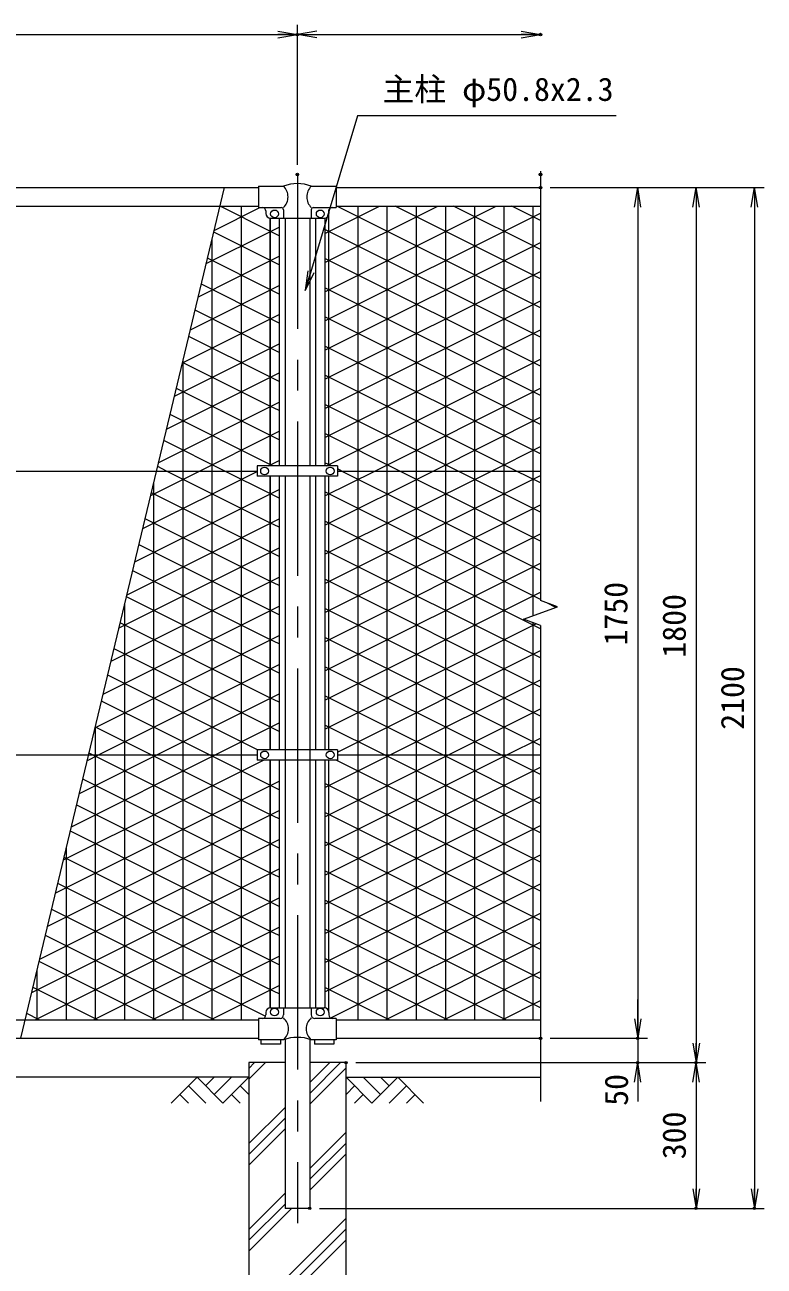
# Model space of a CAD drawing. Units: millimetres, scale not verified. Extents: x -4200 to 4200, y -2970 to 2970.
# Drawn here: x -1946 to -425, y -959 to 1595 of the extents above; entities that cross this region are included whole.
import ezdxf
from ezdxf.enums import TextEntityAlignment as Align

# ---------------------------------------------------------------- set-up
doc = ezdxf.new("R2010")
doc.units = ezdxf.units.MM
doc.header["$LTSCALE"] = 10
doc.header["$PDMODE"] = 32
doc.header["$PDSIZE"] = 5
doc.linetypes.add('USER1', pattern=[50.8, 31.75, -6.35, 6.35, -6.35])
for name, color, linetype, lineweight in [('0-1_D-BMK', 2, 'USER1', 13), ('0-2_D-STR1', 1, 'Continuous', 18), ('0-3_D-STR-DIM', 7, 'Continuous', 13), ('0-4_0', 7, 'Continuous', 18), ('0-5_Defpoints', 253, 'Continuous', 18), ('0-7_D-BGD', 7, 'Continuous', 18), ('0-8_D-DCR-HCH', 7, 'Continuous', 13), ('0-9_D-STR3', 3, 'Continuous', 13), ('0-A_D-STR-TXT', 7, 'Continuous', 13), ('0-C_D-STR4', 7, 'Continuous', 18)]:
    doc.layers.add(name, color=color, linetype=linetype, lineweight=lineweight)
doc.styles.add('ＭＳ ゴシック', font='')
doc.styles.get('ＭＳ ゴシック').set_extended_font_data('MS Gothic')

# ---------------------------------------------------------------- blocks, each defined once
blk = doc.blocks.new('_Open')
at = {"layer": '0-4_0'}
blk.add_line((-10, 1.667), (0, 0), dxfattribs=at)
blk.add_lwpolyline([(-10, -1.667), (0, 0), (-10, 0)], dxfattribs=at)

msp = doc.modelspace()

# ---------------------------------------------------------------- linework, layer by layer
at = {"layer": '0-1_D-BMK'}
msp.add_line((-1384.97, 1286.95), (-1384.97, -870.11), dxfattribs=at)
at = {"layer": '0-2_D-STR1'}
for p, q in [((-3304.97, 1259.89), (-1464.97, 1259.89)), ((-1304.97, 1259.89), (-884.97, 1259.89)), ((-3304.97, 1221.89), (-1464.97, 1221.89)), ((-1304.97, 1221.89), (-884.97, 1221.89)), ((-1410.37, 1196.89), (-1410.37, 687.39)), ((-1359.57, 1196.89), (-1359.57, 687.39)), ((-1410.37, 666.39), (-1410.37, -427.11)), ((-1359.57, 666.39), (-1359.57, -427.11)), ((-3304.97, -452.11), (-1464.97, -452.11)), ((-1304.97, -452.11), (-884.97, -452.11)), ((-3304.97, -490.11), (-1464.97, -490.11)), ((-1410.37, -493.11), (-1410.37, -840.11)), ((-1359.57, -493.11), (-1359.57, -840.11)), ((-1304.97, -490.11), (-884.97, -490.11)), ((-1359.57, -840.11), (-1410.37, -840.11))]:
    msp.add_line(p, q, dxfattribs=at)
at = {"layer": '0-3_D-STR-DIM'}
for p, q in [((-1384.97, 1306.95), (-1384.97, 1594.89)), ((-1384.97, 1306.95), (-1384.97, 1594.89)), ((-3384.97, 1574.89), (-1384.97, 1574.89)), ((-1384.97, 1574.89), (-884.97, 1574.89)), ((-884.97, 1294.15), (-884.97, 410.54)), ((-864.97, 1259.89), (-664.97, 1259.89)), ((-864.97, 1259.89), (-544.97, 1259.89)), ((-864.97, 1259.89), (-424.97, 1259.89)), ((-684.97, 1259.89), (-684.97, -490.11)), ((-564.97, 1259.89), (-564.97, -540.11)), ((-444.97, 1259.89), (-444.97, -840.11)), ((-849.74, 397.72), (-884.97, 410.54)), ((-920.21, 372.07), (-849.74, 397.72)), ((-884.97, 359.24), (-920.21, 372.07)), ((-884.97, 359.24), (-884.97, -620.11)), ((-684.97, -450.11), (-684.97, -410.11)), ((-864.97, -490.11), (-664.97, -490.11)), ((-864.97, -490.11), (-664.97, -490.11)), ((-684.97, -490.11), (-684.97, -540.11)), ((-1264.97, -540.11), (-664.97, -540.11)), ((-1264.97, -540.11), (-544.97, -540.11)), ((-1264.97, -540.11), (-544.97, -540.11)), ((-564.97, -540.11), (-564.97, -840.11)), ((-684.97, -580.11), (-684.97, -620.11)), ((-1339.57, -840.11), (-424.97, -840.11)), ((-1339.57, -840.11), (-544.97, -840.11))]:
    msp.add_line(p, q, dxfattribs=at)
at = {"layer": '0-4_0'}
for p, q in [((-1556.03, 1171.86), (-1461.97, 1218.89)), ((-1328.47, 1165.64), (-1215.97, 1221.89)), ((-1328.47, 1105.64), (-1095.97, 1221.89)), ((-1328.47, 1045.64), (-975.97, 1221.89)), ((-1328.47, 985.64), (-884.97, 1207.39)), ((-1320, 687.39), (-1320, 1215.02)), ((-884.97, 1012.36), (-1304.04, 1221.89)), ((-1260, 676.89), (-1260, 1221.89)), ((-1200, 676.89), (-1200, 1221.89)), ((-884.97, 1072.36), (-1184.04, 1221.89)), ((-1140, 676.89), (-1140, 1221.89)), ((-1080, 676.89), (-1080, 1221.89)), ((-884.97, 1132.36), (-1064.04, 1221.89)), ((-1020, 676.89), (-1020, 1221.89)), ((-960, 676.89), (-960, 1221.89)), ((-884.97, 1192.36), (-944.04, 1221.89)), ((-1441.47, 1169.14), (-1422.47, 1178.64)), ((-1440, 687.39), (-1440, 1196.89)), ((-1572.33, 1103.71), (-1441.47, 1169.14)), ((-1560, 676.89), (-1560, 1155.26)), ((-1441.47, 1110.61), (-1556.88, 1168.31)), ((-884.97, 952.36), (-1328.47, 1174.11)), ((-1328.47, 925.64), (-884.97, 1147.39)), ((-1588.63, 1035.56), (-1441.47, 1109.14)), ((-1441.47, 1050.61), (-1569.7, 1114.72)), ((-1441.47, 1109.14), (-1422.47, 1118.64)), ((-1422.47, 1101.11), (-1441.47, 1110.61)), ((-884.97, 892.36), (-1328.47, 1114.11)), ((-1328.47, 865.64), (-884.97, 1087.39)), ((-1604.93, 967.41), (-1441.47, 1049.14)), ((-1441.47, 990.61), (-1582.51, 1061.13)), ((-1441.47, 1049.14), (-1422.47, 1058.64)), ((-1422.47, 1041.11), (-1441.47, 1050.61)), ((-884.97, 832.36), (-1328.47, 1054.11)), ((-1328.47, 805.64), (-884.97, 1027.39)), ((-1441.47, 930.61), (-1595.33, 1007.54)), ((-1441.47, 989.14), (-1422.47, 998.64)), ((-1621.23, 899.26), (-1441.47, 989.14)), ((-1422.47, 981.11), (-1441.47, 990.61)), ((-884.97, 772.36), (-1328.47, 994.11)), ((-1441.47, 870.61), (-1608.15, 953.95)), ((-1328.47, 745.64), (-884.97, 967.39)), ((-1637.53, 831.11), (-1441.47, 929.14)), ((-1441.47, 929.14), (-1422.47, 938.64)), ((-1422.47, 921.11), (-1441.47, 930.61)), ((-884.97, 712.36), (-1328.47, 934.11)), ((-1441.47, 810.61), (-1620.97, 900.36)), ((-1620, 676.89), (-1620, 904.4)), ((-1324.97, 687.39), (-884.97, 907.39)), ((-1653.83, 762.96), (-1441.47, 869.14)), ((-1441.47, 869.14), (-1422.47, 878.64)), ((-1422.47, 861.11), (-1441.47, 870.61)), ((-934.04, 676.89), (-1328.47, 874.11)), ((-1441.47, 750.61), (-1633.79, 846.77)), ((-1225.97, 676.89), (-884.97, 847.39)), ((-1441.47, 809.14), (-1422.47, 818.64)), ((-1670.13, 694.81), (-1441.47, 809.14)), ((-1422.47, 801.11), (-1441.47, 810.61)), ((-1054.04, 676.89), (-1328.47, 814.11)), ((-1105.97, 676.89), (-884.97, 787.39)), ((-1422.47, 741.11), (-1441.47, 750.61)), ((-1174.04, 676.89), (-1328.47, 754.11)), ((-1534.04, 676.89), (-1659.42, 739.58)), ((-985.97, 676.89), (-884.97, 727.39)), ((-1315.04, 687.39), (-1328.47, 694.11)), ((-1702.73, 558.51), (-1467.47, 676.14)), ((-1654.04, 676.89), (-1672.24, 685.99)), ((-1441.47, 570.61), (-1654.04, 676.89)), ((-1620, 92.89), (-1620, 676.89)), ((-1560, 92.89), (-1560, 676.89)), ((-1441.47, 630.61), (-1534.04, 676.89)), ((-1440, 103.39), (-1440, 666.39)), ((-1328.47, 625.64), (-1225.97, 676.89)), ((-1328.47, 565.64), (-1105.97, 676.89)), ((-1328.47, 505.64), (-985.97, 676.89)), ((-1328.47, 445.64), (-884.97, 667.39)), ((-1320, 103.39), (-1320, 666.39)), ((-1260, 92.89), (-1260, 676.89)), ((-1200, 92.89), (-1200, 676.89)), ((-884.97, 532.36), (-1174.04, 676.89)), ((-1140, 92.89), (-1140, 676.89)), ((-1080, 92.89), (-1080, 676.89)), ((-884.97, 592.36), (-1054.04, 676.89)), ((-1020, 92.89), (-1020, 676.89)), ((-960, 92.89), (-960, 676.89)), ((-884.97, 652.36), (-934.04, 676.89)), ((-1680, 92.89), (-1680, 653.55)), ((-1441.47, 629.14), (-1422.47, 638.64)), ((-1719.03, 490.36), (-1441.47, 629.14)), ((-1441.47, 510.61), (-1685.06, 632.4)), ((-1422.47, 621.11), (-1441.47, 630.61)), ((-884.97, 412.36), (-1328.47, 634.11)), ((-1328.47, 385.64), (-884.97, 607.39)), ((-1735.33, 422.21), (-1441.47, 569.14)), ((-1441.47, 450.61), (-1697.88, 578.81)), ((-1441.47, 569.14), (-1422.47, 578.64)), ((-1422.47, 561.11), (-1441.47, 570.61)), ((-884.97, 352.36), (-1328.47, 574.11)), ((-1328.47, 325.64), (-884.97, 547.39)), ((-1441.47, 390.61), (-1710.69, 525.22)), ((-1441.47, 509.14), (-1422.47, 518.64)), ((-884.97, 292.36), (-1328.47, 514.11)), ((-1751.63, 354.06), (-1441.47, 509.14)), ((-1422.47, 501.11), (-1441.47, 510.61)), ((-1328.47, 265.64), (-884.97, 487.39)), ((-1441.47, 330.61), (-1723.51, 471.63)), ((-1767.93, 285.91), (-1441.47, 449.14)), ((-1441.47, 449.14), (-1422.47, 458.64)), ((-1422.47, 441.11), (-1441.47, 450.61)), ((-884.97, 232.36), (-1328.47, 454.11)), ((-1441.47, 270.61), (-1736.33, 418.04)), ((-1328.47, 205.64), (-884.97, 427.39)), ((-1784.23, 217.76), (-1441.47, 389.14)), ((-1740, 92.89), (-1740, 402.69)), ((-1441.47, 389.14), (-1422.47, 398.64)), ((-1422.47, 381.11), (-1441.47, 390.61)), ((-884.97, 172.36), (-1328.47, 394.11)), ((-853.18, 396.46), (-871.62, 405.68)), ((-1441.47, 210.61), (-1749.15, 364.45)), ((-1328.47, 145.64), (-894.41, 362.67)), ((-1441.47, 329.14), (-1422.47, 338.64)), ((-884.97, 112.36), (-1328.47, 334.11)), ((-1800.53, 149.61), (-1441.47, 329.14)), ((-1441.47, 150.61), (-1761.97, 310.86)), ((-1422.47, 321.11), (-1441.47, 330.61)), ((-1302.47, 98.64), (-884.97, 307.39)), ((-1793.97, 92.89), (-1441.47, 269.14)), ((-1467.04, 103.39), (-1774.78, 257.26)), ((-1441.47, 269.14), (-1422.47, 278.64)), ((-1422.47, 261.11), (-1441.47, 270.61)), ((-966.04, 92.89), (-1328.47, 274.11)), ((-1193.97, 92.89), (-884.97, 247.39)), ((-1673.97, 92.89), (-1441.47, 209.14)), ((-1441.47, 209.14), (-1422.47, 218.64)), ((-1422.47, 201.11), (-1441.47, 210.61)), ((-1086.04, 92.89), (-1328.47, 214.11)), ((-1566.04, 92.89), (-1787.6, 203.67)), ((-1073.97, 92.89), (-884.97, 187.39)), ((-1441.47, 149.14), (-1422.47, 158.64)), ((-1206.04, 92.89), (-1328.47, 154.11)), ((-1686.04, 92.89), (-1800.42, 150.08)), ((-1800, 92.89), (-1800, 151.83)), ((-1553.97, 92.89), (-1441.47, 149.14)), ((-1422.47, 141.11), (-1441.47, 150.61)), ((-953.97, 92.89), (-884.97, 127.39)), ((-1865.73, -122.99), (-1454.97, 82.39)), ((-1849.43, -54.84), (-1553.97, 92.89)), ((-1833.13, 13.31), (-1673.97, 92.89)), ((-1816.83, 81.46), (-1793.97, 92.89)), ((-1806.04, 92.89), (-1813.24, 96.49)), ((-1441.47, -89.39), (-1806.04, 92.89)), ((-1800, -452.11), (-1800, 92.89)), ((-1740, -452.11), (-1740, 92.89)), ((-1441.47, -29.39), (-1686.04, 92.89)), ((-1680, -452.11), (-1680, 92.89)), ((-1620, -452.11), (-1620, 92.89)), ((-1441.47, 30.61), (-1566.04, 92.89)), ((-1560, -452.11), (-1560, 92.89)), ((-1440, -427.11), (-1440, 82.39)), ((-1422.47, 81.11), (-1425.04, 82.39)), ((-1328.47, 25.64), (-1193.97, 92.89)), ((-1328.47, -34.36), (-1073.97, 92.89)), ((-1328.47, -94.36), (-953.97, 92.89)), ((-1320, -436.82), (-1320, 82.39)), ((-884.97, -127.64), (-1305.04, 82.39)), ((-1260, -452.11), (-1260, 92.89)), ((-884.97, -67.64), (-1206.04, 92.89)), ((-1200, -452.11), (-1200, 92.89)), ((-1140, -452.11), (-1140, 92.89)), ((-884.97, -7.64), (-1086.04, 92.89)), ((-1080, -452.11), (-1080, 92.89)), ((-1020, -452.11), (-1020, 92.89)), ((-884.97, 52.36), (-966.04, 92.89)), ((-960, -452.11), (-960, 92.89)), ((-1328.47, -154.36), (-884.97, 67.39)), ((-1882.03, -191.14), (-1441.47, 29.14)), ((-1441.47, -149.39), (-1826.05, 42.9)), ((-1441.47, 29.14), (-1422.47, 38.64)), ((-1422.47, 21.11), (-1441.47, 30.61)), ((-884.97, -187.64), (-1328.47, 34.11)), ((-1328.47, -214.36), (-884.97, 7.39)), ((-1441.47, -209.39), (-1838.87, -10.69)), ((-1441.47, -30.86), (-1422.47, -21.36)), ((-1898.33, -259.29), (-1441.47, -30.86)), ((-1422.47, -38.89), (-1441.47, -29.39)), ((-884.97, -247.64), (-1328.47, -25.89)), ((-1441.47, -269.39), (-1851.69, -64.28)), ((-1328.47, -274.36), (-884.97, -52.61)), ((-1914.63, -327.44), (-1441.47, -90.86)), ((-1860, -452.11), (-1860, -99.02)), ((-1441.47, -90.86), (-1422.47, -81.36)), ((-1422.47, -98.89), (-1441.47, -89.39)), ((-884.97, -307.64), (-1328.47, -85.89)), ((-1441.47, -329.39), (-1864.51, -117.87)), ((-1328.47, -334.36), (-884.97, -112.61)), ((-1930.93, -395.59), (-1441.47, -150.86)), ((-1441.47, -150.86), (-1422.47, -141.36)), ((-1422.47, -158.89), (-1441.47, -149.39)), ((-884.97, -367.64), (-1328.47, -145.89)), ((-1441.47, -389.39), (-1877.33, -171.46)), ((-1328.47, -394.36), (-884.97, -172.61)), ((-1441.47, -210.86), (-1422.47, -201.36)), ((-1923.97, -452.11), (-1441.47, -210.86)), ((-1449.91, -445.17), (-1890.14, -225.05)), ((-1422.47, -218.89), (-1441.47, -209.39)), ((-884.97, -427.64), (-1328.47, -205.89)), ((-1316.28, -448.26), (-884.97, -232.61)), ((-1556.04, -452.11), (-1902.96, -278.65)), ((-1803.97, -452.11), (-1441.47, -270.86)), ((-1441.47, -270.86), (-1422.47, -261.36)), ((-1422.47, -278.89), (-1441.47, -269.39)), ((-956.04, -452.11), (-1328.47, -265.89)), ((-1203.97, -452.11), (-884.97, -292.61)), ((-1683.97, -452.11), (-1441.47, -330.86)), ((-1441.47, -330.86), (-1422.47, -321.36)), ((-1422.47, -338.89), (-1441.47, -329.39)), ((-1076.04, -452.11), (-1328.47, -325.89)), ((-1920, -452.11), (-1920, -349.88)), ((-1676.04, -452.11), (-1915.78, -332.24)), ((-1083.97, -452.11), (-884.97, -352.61)), ((-1441.47, -390.86), (-1422.47, -381.36)), ((-1796.04, -452.11), (-1928.6, -385.83)), ((-1563.97, -452.11), (-1441.47, -390.86)), ((-1422.47, -398.89), (-1441.47, -389.39)), ((-1196.04, -452.11), (-1328.47, -385.89)), ((-963.97, -452.11), (-884.97, -412.61)), ((-1916.04, -452.11), (-1941.42, -439.42))]:
    msp.add_line(p, q, dxfattribs=at)
for points in [[(-1422.47, 1161.11), (-1441.47, 1170.61), (-1544.03, 1221.89)], [(-1500, -452.11), (-1500, 92.89), (-1500, 676.89), (-1500, 1221.89)], [(-900, 379.42), (-900, 676.89), (-900, 1221.89)], [(-1435.04, 687.39), (-1441.47, 690.61), (-1646.6, 793.18)], [(-1686.43, 626.66), (-1585.97, 676.89), (-1441.47, 749.14), (-1422.47, 758.64)], [(-1444.97, 687.39), (-1441.47, 689.14), (-1422.47, 698.64)], [(-884.97, 472.36), (-1294.04, 676.89), (-1302.47, 681.11)], [(-900, -452.11), (-900, 92.89), (-900, 364.71)]]:
    msp.add_lwpolyline(points, dxfattribs=at)
at = {"layer": '0-5_Defpoints'}
msp.add_line((-1953.54, -490.11), (-1534.97, 1259.89), dxfattribs=at)
for p in [(-1384.97, 1574.89), (-884.97, 1574.89), (-1384.97, 1286.95), (-884.97, 1286.95), (-884.97, 1259.89), (-884.97, -490.11), (-684.97, -490.11), (-1284.97, -540.11), (-684.97, -540.11), (-564.97, -540.11), (-1359.57, -840.11), (-564.97, -840.11), (-444.97, -840.11)]:
    msp.add_point(p, dxfattribs=at)
at = {"layer": '0-7_D-BGD'}
for p, q in [((-1484.97, -570.11), (-3284.97, -570.11)), ((-1284.97, -570.11), (-884.97, -570.11))]:
    msp.add_line(p, q, dxfattribs=at)
at = {"layer": '0-8_D-DCR-HCH'}
for p, q in [((-1484.97, -574.19), (-1450.89, -540.11)), ((-1484.97, -552.09), (-1472.99, -540.11)), ((-1359.57, -603.47), (-1296.21, -540.11)), ((-1359.57, -581.37), (-1318.31, -540.11)), ((-1359.57, -625.57), (-1284.97, -550.97)), ((-1591.4, -570.11), (-1644.61, -623.32)), ((-1591.4, -570.11), (-1538.19, -623.32)), ((-1573.66, -587.85), (-1555.92, -570.11)), ((-1555.92, -605.58), (-1520.45, -570.11)), ((-1538.19, -623.32), (-1484.97, -570.11)), ((-1231.76, -623.32), (-1284.97, -570.11)), ((-1214.03, -605.58), (-1249.5, -570.11)), ((-1178.55, -570.11), (-1231.76, -623.32)), ((-1196.2, -587.94), (-1214.03, -570.11)), ((-1178.55, -570.11), (-1125.34, -623.32)), ((-1626.87, -605.58), (-1609.05, -623.32)), ((-1609.14, -587.85), (-1573.5, -623.32)), ((-1520.45, -605.58), (-1502.63, -623.32)), ((-1502.71, -587.85), (-1484.97, -605.5)), ((-1267.24, -587.85), (-1284.97, -605.5)), ((-1249.5, -605.58), (-1267.32, -623.32)), ((-1160.81, -587.85), (-1196.45, -623.32)), ((-1143.08, -605.58), (-1160.89, -623.32)), ((-1484.97, -706.77), (-1410.37, -632.17)), ((-1484.97, -728.87), (-1410.37, -654.27)), ((-1484.97, -750.97), (-1410.37, -676.37)), ((-1359.57, -758.15), (-1284.97, -683.55)), ((-1359.57, -780.25), (-1284.97, -705.65)), ((-1359.57, -802.34), (-1284.97, -727.74)), ((-1484.97, -883.55), (-1410.37, -808.95)), ((-1484.97, -905.65), (-1410.37, -831.05)), ((-1484.97, -927.74), (-1397.34, -840.11)), ((-1484.97, -1060.33), (-1284.97, -860.33)), ((-1484.97, -1082.42), (-1284.97, -882.42)), ((-1484.97, -1104.52), (-1284.97, -904.52))]:
    msp.add_line(p, q, dxfattribs=at)
at = {"layer": '0-9_D-STR3'}
for p, q in [((-1464.97, 1262.89), (-1464.97, 1218.89)), ((-1464.97, 1262.89), (-1413.52, 1262.89)), ((-1356.42, 1262.89), (-1304.97, 1262.89)), ((-1304.97, 1262.89), (-1304.97, 1218.89)), ((-1464.97, 1218.89), (-1418.22, 1218.89)), ((-1449.97, 1211.89), (-1449.97, 1206.89)), ((-1413.52, 1214.19), (-1413.52, 1196.89)), ((-1356.42, 1214.19), (-1356.42, 1196.89)), ((-1351.72, 1218.89), (-1304.97, 1218.89)), ((-1319.97, 1211.89), (-1319.97, 1206.89)), ((-1441.47, 1196.89), (-1441.47, 687.39)), ((-1439.97, 1196.89), (-1329.97, 1196.89)), ((-1422.47, 1196.89), (-1422.47, 687.39)), ((-1347.47, 1196.89), (-1347.47, 687.39)), ((-1328.47, 1196.89), (-1328.47, 687.39)), ((-3307.98, 676.89), (-1467.47, 676.89)), ((-1467.47, 687.39), (-1467.47, 666.39)), ((-1302.47, 687.39), (-1467.47, 687.39)), ((-1302.47, 666.39), (-1467.47, 666.39)), ((-1441.47, 666.39), (-1441.47, 103.39)), ((-1422.47, 666.39), (-1422.47, 103.39)), ((-1347.47, 666.39), (-1347.47, 103.39)), ((-1328.47, 666.39), (-1328.47, 103.39)), ((-1302.47, 687.39), (-1302.47, 666.39)), ((-1302.47, 676.89), (-884.97, 676.89)), ((-1467.47, 103.39), (-1467.47, 82.39)), ((-1302.47, 103.39), (-1467.47, 103.39)), ((-1302.47, 103.39), (-1302.47, 82.39)), ((-3307.98, 92.89), (-1467.47, 92.89)), ((-1302.47, 82.39), (-1467.47, 82.39)), ((-1441.47, 82.39), (-1441.47, -427.22)), ((-1422.47, 82.39), (-1422.47, -427.11)), ((-1347.47, 82.39), (-1347.47, -427.11)), ((-1328.47, 82.39), (-1328.47, -427.22)), ((-1302.47, 92.89), (-884.97, 92.89)), ((-1439.97, -427.11), (-1329.97, -427.11)), ((-1413.52, -427.11), (-1413.52, -442.11)), ((-1356.42, -427.11), (-1356.42, -442.11)), ((-1464.97, -449.11), (-1464.97, -493.11)), ((-1420.52, -449.11), (-1464.97, -449.11)), ((-1449.97, -437.11), (-1449.97, -442.11)), ((-1304.97, -449.11), (-1349.42, -449.11)), ((-1319.97, -437.11), (-1319.97, -442.11)), ((-1304.97, -449.11), (-1304.97, -493.11)), ((-1413.52, -493.11), (-1464.97, -493.11)), ((-1459.97, -493.11), (-1459.97, -502.41)), ((-1419.97, -502.41), (-1459.97, -502.41)), ((-1419.97, -493.11), (-1419.97, -502.41)), ((-1304.97, -493.11), (-1356.42, -493.11)), ((-1349.97, -493.11), (-1349.97, -502.41)), ((-1309.97, -502.41), (-1349.97, -502.41)), ((-1309.97, -493.11), (-1309.97, -502.41))]:
    msp.add_line(p, q, dxfattribs=at)
for centre in [(-1431.97, 1205.89), (-1337.97, 1205.89), (-1452.47, 676.89), (-1317.47, 676.89), (-1452.47, 92.89), (-1317.47, 92.89), (-1431.97, -436.11), (-1337.97, -436.11)]:
    msp.add_circle(centre, 8, dxfattribs=at)
for centre, radius, start, end in [((-1384.97, 1188.16), 80, 69.0916, 110.9084), ((-1434.78, 1240.89), 30.59, 314.01503, 45.98497), ((-1335.17, 1240.89), 30.59, 134.01503, 225.98497), ((-1456.97, 1211.89), 7, 0, 90), ((-1439.97, 1206.89), 10, 180, 270), ((-1418.22, 1214.19), 4.7, 0, 90), ((-1351.72, 1214.19), 4.7, 90, 180), ((-1329.97, 1206.89), 10, 270, 0), ((-1312.97, 1211.89), 7, 90, 180), ((-1439.97, -437.11), 10, 90, 180), ((-1329.97, -437.11), 10, 0, 90), ((-1456.97, -442.11), 7, 270, 0), ((-1420.52, -442.11), 7, 270, 0), ((-1432.65, -470.67), 29.48, 310.4464, 49.5536), ((-1337.3, -470.67), 29.48, 130.4464, 229.5536), ((-1349.42, -442.11), 7, 180, 270), ((-1312.97, -442.11), 7, 180, 270), ((-1384.97, -573.6), 85.4, 70.46947, 109.53053)]:
    msp.add_arc(centre, radius, start, end, dxfattribs=at)
at = {"layer": '0-A_D-STR-TXT'}
msp.add_lwpolyline([(-729.36, 1407.89), (-1261.02, 1407.89), (-1368.3, 1050.28)], dxfattribs=at)
at = {"layer": '0-C_D-STR4'}
msp.add_line((-1284.97, -540.11), (-1359.57, -540.11), dxfattribs=at)
msp.add_lwpolyline([(-1410.37, -540.11), (-1484.97, -540.11), (-1484.97, -1140.11), (-1284.97, -1140.11), (-1284.97, -540.11)], dxfattribs=at)

# ---------------------------------------------------------------- block references
at = {"layer": '0-3_D-STR-DIM', "xscale": 4, "yscale": 4}
for p in [(-1384.97, 1574.89), (-884.97, 1574.89)]:
    msp.add_blockref('_Open', p, dxfattribs=at)
for p, rotation in [((-1384.97, 1574.89), 180), ((-684.97, 1259.89), 90), ((-564.97, 1259.89), 90), ((-444.97, 1259.89), 90), ((-684.97, -490.11), 270), ((-684.97, -490.11), 270), ((-564.97, -540.11), 270), ((-684.97, -540.11), 90), ((-564.97, -540.11), 90), ((-564.97, -840.11), 270), ((-444.97, -840.11), 270)]:
    msp.add_blockref('_Open', p, dxfattribs=dict(at, rotation=rotation))
at = {"layer": '0-A_D-STR-TXT', "xscale": 4, "yscale": 4, "rotation": 253.30154}
msp.add_blockref('_Open', (-1368.88, 1048.36), dxfattribs=at)

# ---------------------------------------------------------------- texts
at = {"layer": '0-3_D-STR-DIM', "style": 'ＭＳ ゴシック'}
for s, p in [('1750', (-691.72, 317.97)), ('1800', (-571.72, 292.97)), ('2100', (-451.72, 144.62)), ('50', (-690.58, -629)), ('300', (-571.72, -739))]:
    msp.add_text(s, height=48.09, rotation=90, dxfattribs=at).set_placement(p, align=Align.BOTTOM_LEFT)
at = {"layer": '0-A_D-STR-TXT', "style": 'ＭＳ ゴシック'}
msp.add_text('主柱 φ50.8x2.3', height=48.09, dxfattribs=at).set_placement((-1210.1, 1423.9), align=Align.BOTTOM_LEFT)

doc.saveas('drawing.dxf')
